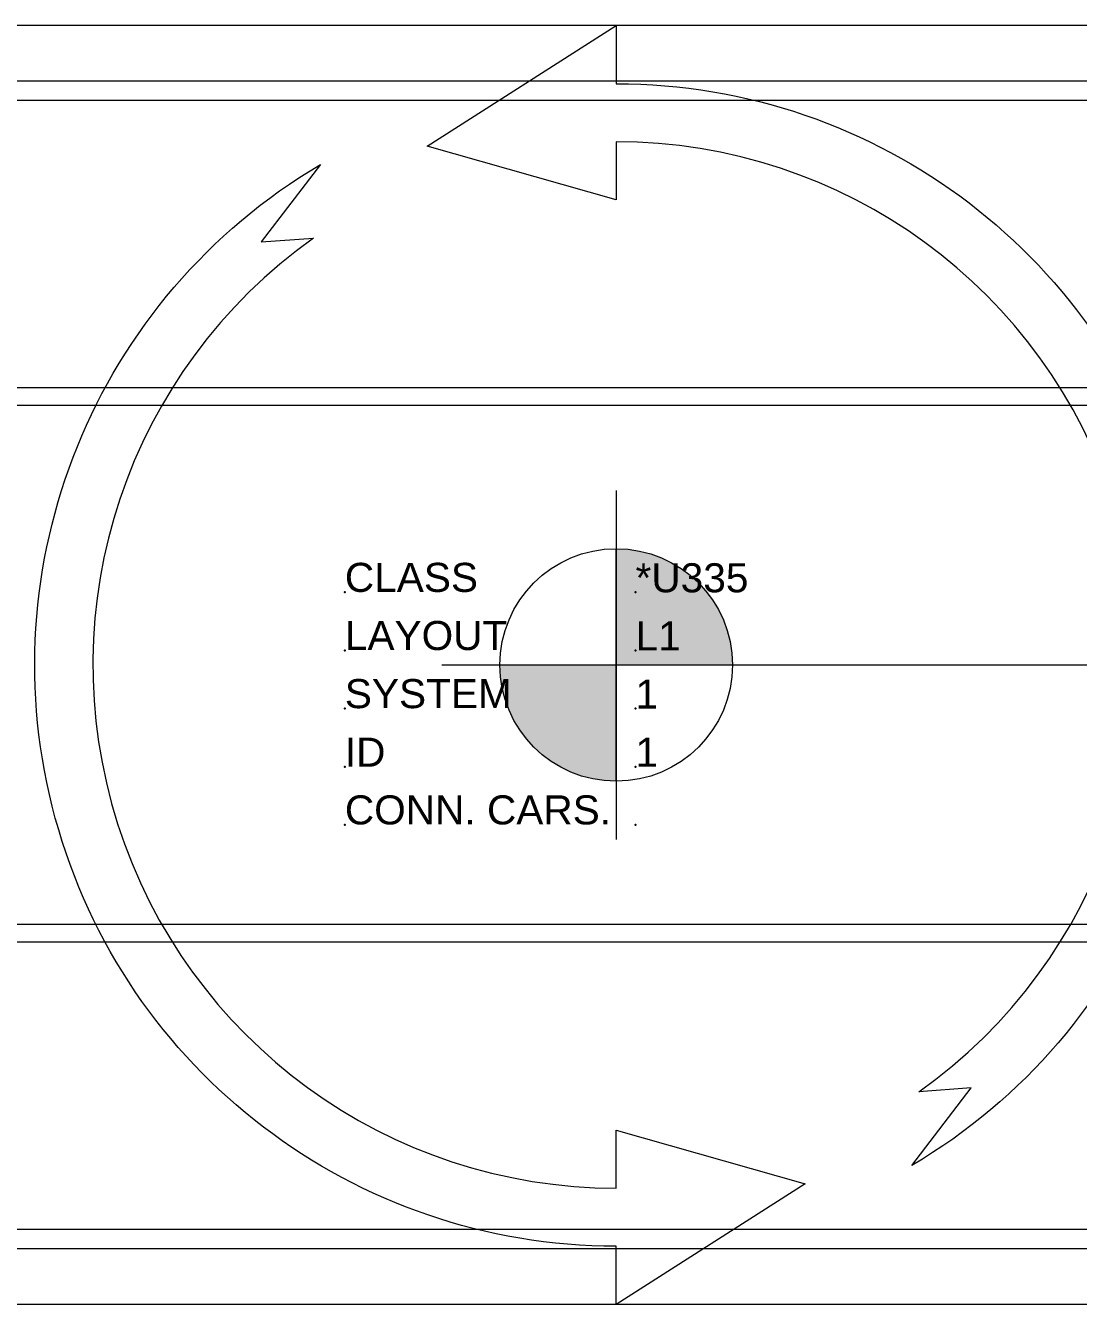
# Model space of a CAD drawing. Header units: inches. Extents: x 1381 to 8971, y 493 to 2599.
# Drawn here: x 1605.9 to 1787, y 1436 to 1656 of the extents above; entities that cross this region are included whole.
import ezdxf

# ---------------------------------------------------------------- set-up
doc = ezdxf.new("R2010")
doc.units = ezdxf.units.IN
doc.header["$MEASUREMENT"] = 0
doc.set_wipeout_variables(frame=1)
doc.linetypes.add('PHANTOM', pattern=[12.7, 6.35, -1.27, 1.27, -1.27, 1.27, -1.27])
doc.layers.add('PK24E', color=7, linetype='Continuous')
doc.layers.add('PK24E-DATA', color=7, linetype='Continuous')
for name, color, linetype, true_color in [('PK24E-COMP-PALLET', 132, 'Continuous', 0x00b7c8), ('PK24E-HELPER', 253, 'PHANTOM', 0xa1a1a1), ('PK24E-SYS-LIFT', 31, 'Continuous', 0xffcc5a), ('PK24E-SYS-SHELF', 31, 'Continuous', 0xffcc5a)]:
    doc.layers.add(name, color=color, linetype=linetype, true_color=true_color)
doc.layers.add('PK24E-TTARROW', color=20, linetype='Continuous', lineweight=20, true_color=0xf54b32)
doc.layers.add('Text', color=142, linetype='Continuous', lineweight=20)
doc.styles.get("Standard").update_dxf_attribs({"font": 'arial.ttf'})

# ---------------------------------------------------------------- blocks, each defined once
blk = doc.blocks.new('*U20')
at = {"layer": 'PK24E-HELPER'}
blk.add_point((0, -230), dxfattribs=at)
at = {"layer": 'PK24E-DATA', "lineweight": 5}
for tag, p in [('COMP_TYPE', (0.83, 27.92)), ('LAYOUT_ID', (0.83, 17.92)), ('SYSTEM_ID', (0.83, 7.92)), ('CARRIER_ID', (0.83, -2.08)), ('CAR_TYPE', (0.83, -12.08))]:
    blk.add_attdef(tag, p, '', height=5, dxfattribs=at)
blk = doc.blocks.new('ELIFTTT-CHASIS--TOP-COMP-PKE24')
at = {"layer": 'PK24E-SYS-LIFT', "lineweight": 5}
for p, q in [((-68.85, 84.5), (-161.2, 84.5)), ((249.75, 84.5), (68.85, 84.5)), ((-249.75, 72.5), (-81.39, 72.5)), ((-81.39, -72.5), (-249.75, -72.5)), ((-141.25, -84.5), (-68.85, -84.5)), ((68.85, -84.5), (171.2, -84.5))]:
    blk.add_line(p, q, dxfattribs=at)
for radius in [109, 60]:
    blk.add_circle((0, 0), radius, dxfattribs=at)
blk = doc.blocks.new('ELIFTTT-TT--TOP-COMP-PKE24')
at = {"layer": 'PK24E-SYS-LIFT', "lineweight": 5}
for p, q in [((-18.75, 89.5), (-18.75, 84.5)), ((-11.25, 89.5), (-18.75, 89.5)), ((-11.25, 84.5), (-11.25, 89.5)), ((-3.6, 89.5), (-3.6, 84.5)), ((-3.6, 89.5), (-3.58, 89.5)), ((-3.58, 89.5), (-3.58, 84.5)), ((-0.17, 89.5), (-3.58, 89.5)), ((-0.17, 84.5), (-0.17, 89.5)), ((-0.17, 89.5), (0.17, 89.5)), ((0.17, 89.5), (0.17, 84.5)), ((3.58, 89.5), (0.17, 89.5)), ((3.58, 84.5), (3.58, 89.5)), ((3.58, 89.5), (3.6, 89.5)), ((3.6, 84.5), (3.6, 89.5)), ((11.25, 89.5), (11.25, 84.5)), ((18.75, 89.5), (11.25, 89.5)), ((18.75, 84.5), (18.75, 89.5)), ((230.5, 84.5), (-230.5, 84.5)), ((-87.6, 74.5), (-220.5, 74.5)), ((-87.6, -74.5), (-87.6, 74.5)), ((77.6, 74.5), (-77.6, 74.5)), ((-77.6, 74.5), (-77.6, -74.5)), ((77.6, -74.5), (77.6, 74.5)), ((-87.6, 2.25), (-220, 2.25)), ((-59.96, 2.25), (-77.6, 2.25)), ((77.6, 2.25), (59.96, 2.25)), ((-220, -2.25), (-87.6, -2.25)), ((-77.6, -2.25), (-59.96, -2.25)), ((59.96, -2.25), (77.6, -2.25)), ((-220.5, -74.5), (-87.6, -74.5)), ((-77.6, -74.5), (77.6, -74.5)), ((230.5, -84.5), (-230.5, -84.5)), ((-18.75, -84.5), (-18.75, -89.5)), ((-11.25, -89.5), (-11.25, -84.5)), ((-3.6, -84.5), (-3.6, -89.5)), ((-3.58, -84.5), (-3.58, -89.5)), ((-0.17, -89.5), (-0.17, -84.5)), ((0.17, -84.5), (0.17, -89.5)), ((3.58, -89.5), (3.58, -84.5)), ((3.6, -89.5), (3.6, -84.5)), ((11.25, -84.5), (11.25, -89.5)), ((18.75, -89.5), (18.75, -84.5)), ((-11.25, -89.5), (-18.75, -89.5)), ((-3.58, -89.5), (-3.6, -89.5)), ((-0.17, -89.5), (-3.58, -89.5)), ((0.17, -89.5), (-0.17, -89.5)), ((3.58, -89.5), (0.17, -89.5)), ((3.6, -89.5), (3.58, -89.5)), ((18.75, -89.5), (11.25, -89.5))]:
    blk.add_line(p, q, dxfattribs=at)
for radius, start, end in [(109, 50.8258, 129.1742), (109, 143.482, 178.8172), (60, 2.1491, 177.8509), (109, 181.1828, 216.518), (60, 182.1491, 270), (60, 270, 357.8509), (109, 230.8258, 309.1742)]:
    blk.add_arc((0, 0), radius, start, end, dxfattribs=at)
blk = doc.blocks.new('*U15')
at = {"lineweight": 5}
blk.add_wipeout([(-262.27, 110), (262.27, 110), (267.5, 96.99), (267.5, -96.99), (262.27, -110), (-262.27, -110), (-267.5, -96.99), (-267.5, 96.99)], dxfattribs=at)
at = {"layer": 'PK24E-COMP-PALLET', "lineweight": 5}
for p, q in [((262.27, 110), (-262.27, 110)), ((249.45, 100.42), (-249.45, 100.42)), ((249.45, 97.11), (-249.45, 97.11)), ((249.45, 47.67), (-249.45, 47.67)), ((249.45, 44.65), (-249.45, 44.65)), ((249.45, -44.65), (-249.45, -44.65)), ((249.45, -47.67), (-249.45, -47.67)), ((249.45, -97.11), (-249.45, -97.11)), ((249.45, -100.42), (-249.45, -100.42)), ((262.27, -110), (-262.27, -110))]:
    blk.add_line(p, q, dxfattribs=at)
at = {"layer": 'PK24E-HELPER', "lineweight": 5}
blk.add_point((0, 0), dxfattribs=at)
blk = doc.blocks.new('*U48')
for p in [(0, 0), (50, 0), (0, -10), (0, -10), (50, -10), (50, -10), (0, -20), (0, -20), (50, -20), (50, -20), (0, -30), (0, -30), (50, -30), (50, -30), (0, -40), (50, -40)]:
    blk.add_point(p)
blk = doc.blocks.new('TTARROW---TOP-DECOR-PK24')
at = {"layer": 'PK24E-TTARROW', "lineweight": 5}
for points in [[(0, 90), (0, 80), (-32.49, 89.27), (0, 110), (0, 100, -0.763437), (50.85, -86.11), (61.06, -72.77), (52.06, -73.42, 0.73095)], [(0, -90), (0, -80), (32.49, -89.27), (0, -110), (0, -100, -0.763437), (-50.85, 86.11), (-61.06, 72.77), (-52.06, 73.42, 0.73095)]]:
    blk.add_lwpolyline(points, format="xyb", close=True, dxfattribs=at)
blk = doc.blocks.new('ELIFT-DU--TOP-COMP-PKE24')
at = {"layer": 'PK24E-HELPER', "lineweight": 5}
blk.add_point((0, 0), dxfattribs=at)
blk = doc.blocks.new('*U39')
for name in ['ELIFTTT-CHASIS--TOP-COMP-PKE24', 'ELIFTTT-TT--TOP-COMP-PKE24']:
    blk.add_blockref(name, (0, 0))
at = {"layer": 'PK24E-SYS-SHELF'}
blk.add_blockref('*U15', (0, 0), dxfattribs=at)
blk.add_blockref('TTARROW---TOP-DECOR-PK24', (0, 0))
at = {"layer": 'PK24E-DATA'}
blk.add_blockref('*U48', (-46.67, 12.5), dxfattribs=at)
at = {"layer": 'PK24E-DATA', "char_height": 5, "attachment_point": 7}
for s, insert in [('CLASS', (-46.67, 12.5)), ('LAYOUT', (-46.67, 2.5)), ('SYSTEM', (-46.67, -7.5)), ('ID', (-46.67, -17.5))]:
    blk.add_mtext_dynamic_manual_height_columns(s, width=42.8552, gutter_width=17.5, heights=[0], dxfattribs=dict(at, insert=insert))
at = {"layer": 'PK24E-DATA'}
for tag, p in [('COMP_TYPE', (3.33, 12.5)), ('LAYOUT_ID', (3.33, 2.5)), ('SYSTEM_ID', (3.33, -7.5)), ('CARRIER_ID', (3.33, -17.5))]:
    blk.add_attdef(tag, p, '', height=5, dxfattribs=at)
blk.add_blockref('ELIFT-DU--TOP-COMP-PKE24', (0, 0))
at = {"layer": 'PK24E-DATA', "insert": (-46.67, -27.5), "char_height": 5, "attachment_point": 7}
blk.add_mtext_dynamic_manual_height_columns('CONN. CARS.', width=47.9389, gutter_width=17.5, heights=[0], dxfattribs=at)
at = {"layer": 'PK24E-DATA'}
blk.add_attdef('CON_CARS', (3.33, -27.5), '', height=5, dxfattribs=at)
blk = doc.blocks.new('LAYOUT----DATA-PK24')
at = {"layer": 'PK24E', "lineweight": 5}
h = blk.add_hatch(color=4, dxfattribs=at)
h.dxf.hatch_style = 1
h.paths.add_polyline_path([(-20, 0, 0.414214), (0, -20), (0, 0)])
h.paths.add_polyline_path([(0, 0), (20, 0, 0.414214), (0, 20)])
at = {"layer": 'PK24E', "color": 4, "lineweight": 5}
for p, q in [((0, 30), (0, -30)), ((0, -20), (0, 20)), ((-30, 0), (220, 0))]:
    blk.add_line(p, q, dxfattribs=at)
blk.add_circle((0, 0), 20, dxfattribs=at)
at = {"layer": 'PK24E-DATA', "lineweight": 5}
for tag, p in [('LAYOUT_ID', (170, 0)), ('LEVEL', (170, -10)), ('COMP_TYPE', (170, -20)), ('LEVEL_ID', (170, -30))]:
    blk.add_attdef(tag, p, '', height=5, dxfattribs=at)

msp = doc.modelspace()

# ---------------------------------------------------------------- block references
at = {"layer": 'PK24E', "lineweight": 5}
msp.add_blockref('*U39', (1707.5, 1546.05), dxfattribs=at).add_auto_attribs({'CARRIER_ID': '1', 'SYSTEM_ID': '1', 'LAYOUT_ID': 'L1', 'COMP_TYPE': '*U335'})

# ---------------------------------------------------------------- next in the draw order: block references
at = {"layer": 'Text', "lineweight": 5}
msp.add_blockref('*U20', (1707.5, 1776.05), dxfattribs=at)

# ---------------------------------------------------------------- next in the draw order: block references
at = {"layer": 'Text', "lineweight": 5, "xscale": -1, "rotation": 180}
msp.add_blockref('*U20', (1707.5, 1316.05), dxfattribs=at)

# ---------------------------------------------------------------- next in the draw order: block references
at = {"lineweight": 5}
ref = msp.add_blockref('LAYOUT----DATA-PK24', (1707.5, 1546.05), dxfattribs=at)
ref.add_attrib('COMP_TYPE', 'LAYOUT----DATA-PK24', (1877.5, 1526.05), dxfattribs={"layer": 'PK24E-DATA', "height": 5})
ref.add_attrib('LAYOUT_ID', '1', (1877.5, 1546.05), dxfattribs={"layer": 'PK24E-DATA', "height": 5})
ref.add_attrib('LEVEL_ID', '1', (1877.5, 1516.05), dxfattribs={"layer": 'PK24E-DATA', "height": 5})
ref.add_attrib('LEVEL', 'L1', (1877.5, 1536.05), dxfattribs={"layer": 'PK24E-DATA', "height": 5})

doc.saveas('drawing.dxf')
